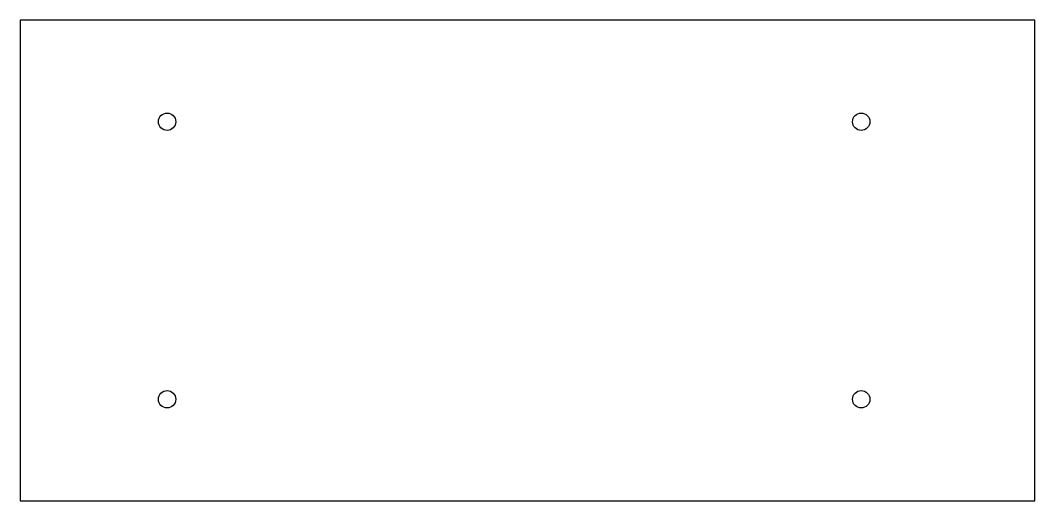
# Model space of a CAD drawing. Header units: metres. Extents: x 0 to 380, y 0 to 180.
import ezdxf

# ---------------------------------------------------------------- set-up
doc = ezdxf.new("R2010")
doc.units = ezdxf.units.M

msp = doc.modelspace()

# ---------------------------------------------------------------- linework, layer by layer
at = {"layer": 'ISOLATOR_M6'}
for centre in [(55, 142), (315, 142), (55, 38), (315, 38)]:
    msp.add_circle(centre, 3.25, dxfattribs=at)
at = {"layer": 'OUTLINE_T4'}
for p, q in [((380, 180), (0, 180)), ((0, 180), (0, 0)), ((380, 0), (380, 180)), ((0, 0), (380, 0))]:
    msp.add_line(p, q, dxfattribs=at)

doc.saveas('drawing.dxf')
